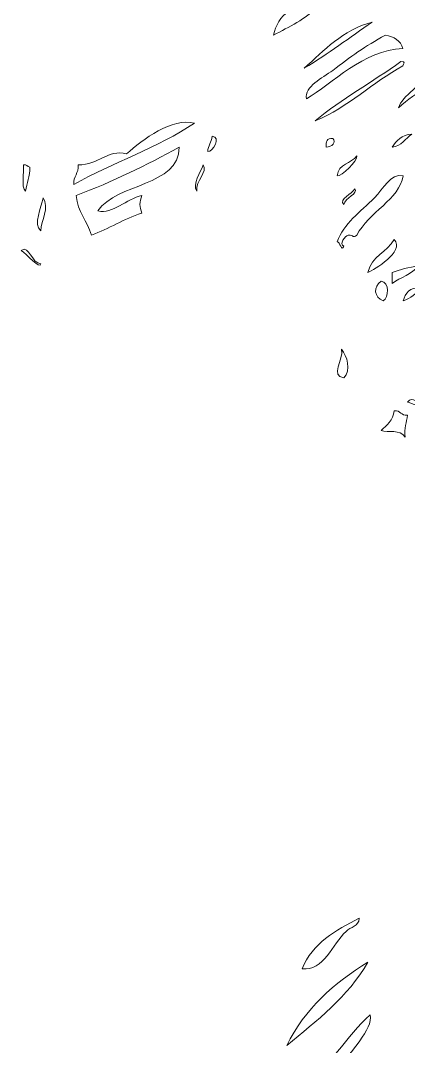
# Model space of a CAD drawing. Header units: inches. Extents: x 0.62 to 5.37, y -5.79 to -0.4.
# Drawn here: x 3.981 to 4.198, y -3.912 to -3.34 of the extents above; entities that cross this region are included whole.
import ezdxf

# ---------------------------------------------------------------- set-up
doc = ezdxf.new("R2010")
doc.units = ezdxf.units.IN
doc.header["$MEASUREMENT"] = 0
doc.layers.add('Layer 1', color=7, linetype='Continuous')

# ---------------------------------------------------------------- blocks, each defined once
blk = doc.blocks.new('block 88')
at = {"layer": 'Layer 1', "lineweight": 0}
blk.add_open_spline([(4.16295, -3.84794), (4.16534, -3.84544), (4.17018, -3.84536), (4.1703, -3.84059), (4.15709, -3.84739), (4.14413, -3.85446), (4.13844, -3.86877), (4.15035, -3.87034), (4.15558, -3.85496), (4.16295, -3.84794)], degree=3, knots=[0, 0, 0, 0, 1, 1, 1, 2, 2, 2, 3, 3, 3, 3], dxfattribs=at)
blk = doc.blocks.new('block 90')
at = {"layer": 'Layer 1', "lineweight": 0}
blk.add_open_spline([(4.1752, -3.86509), (4.1562, -3.87674), (4.13991, -3.89107), (4.12987, -3.91166), (4.14658, -3.89773), (4.164, -3.88452), (4.1752, -3.86509)], degree=3, knots=[0, 0, 0, 0, 1, 1, 1, 2, 2, 2, 2], dxfattribs=at)
blk = doc.blocks.new('block 93')
at = {"layer": 'Layer 1', "lineweight": 0}
blk.add_open_spline([(4.11884, -3.95087), (4.12409, -3.95461), (4.12671, -3.947), (4.13232, -3.9472), (4.13161, -3.95027), (4.12579, -3.95527), (4.1311, -3.957), (4.14133, -3.93864), (4.16264, -3.93136), (4.17888, -3.91901), (4.16954, -3.91784), (4.16606, -3.92254), (4.15928, -3.92392), (4.16483, -3.91535), (4.17836, -3.90246), (4.17642, -3.8945), (4.16339, -3.90588), (4.15294, -3.92436), (4.13967, -3.93495), (4.13276, -3.94044), (4.12251, -3.94141), (4.11884, -3.95087)], degree=3, knots=[0, 0, 0, 0, 1, 1, 1, 2, 2, 2, 3, 3, 3, 4, 4, 4, 5, 5, 5, 6, 6, 6, 7, 7, 7, 7], dxfattribs=at)
blk = doc.blocks.new('block 298')
at = {"layer": 'Layer 1', "lineweight": 0}
blk.add_open_spline([(4.12245, -3.34799), (4.13118, -3.34324), (4.14047, -3.33905), (4.14696, -3.33206), (4.1344, -3.32889), (4.12463, -3.33692), (4.12245, -3.34799)], degree=3, knots=[0, 0, 0, 0, 1, 1, 1, 2, 2, 2, 2], dxfattribs=at)
blk = doc.blocks.new('block 303')
at = {"layer": 'Layer 1', "lineweight": 0}
blk.add_open_spline([(4.13961, -3.36637), (4.15292, -3.35845), (4.16495, -3.34924), (4.1776, -3.34064), (4.16094, -3.34522), (4.15085, -3.35636), (4.13961, -3.36637)], degree=3, knots=[0, 0, 0, 0, 1, 1, 1, 2, 2, 2, 2], dxfattribs=at)
blk = doc.blocks.new('block 307')
at = {"layer": 'Layer 1', "lineweight": 0}
blk.add_open_spline([(4.18495, -3.34798), (4.1735, -3.35409), (4.16533, -3.3602), (4.15554, -3.36759), (4.14979, -3.37193), (4.13955, -3.37655), (4.14084, -3.38353), (4.15501, -3.37492), (4.17267, -3.3565), (4.19475, -3.35533), (4.19327, -3.3511), (4.18994, -3.3487), (4.18495, -3.34798)], degree=3, knots=[0, 0, 0, 0, 1, 1, 1, 2, 2, 2, 3, 3, 3, 4, 4, 4, 4], dxfattribs=at)
blk = doc.blocks.new('block 312')
at = {"layer": 'Layer 1', "lineweight": 0}
blk.add_open_spline([(4.19475, -3.36514), (4.19502, -3.3636), (4.19666, -3.36264), (4.19352, -3.36269), (4.17794, -3.37406), (4.16037, -3.38345), (4.14574, -3.39578), (4.16452, -3.38801), (4.17751, -3.37444), (4.19475, -3.36514)], degree=3, knots=[0, 0, 0, 0, 1, 1, 1, 2, 2, 2, 3, 3, 3, 3], dxfattribs=at)
blk = doc.blocks.new('block 324')
at = {"layer": 'Layer 1', "lineweight": 0}
blk.add_open_spline([(4.04036, -3.41417), (4.02976, -3.41144), (4.02502, -3.42049), (4.0134, -3.4203), (4.01378, -3.42517), (4.01058, -3.42646), (4.01095, -3.43133), (4.03255, -3.41902), (4.05817, -3.41074), (4.07835, -3.39701), (4.06593, -3.39395), (4.04948, -3.40598), (4.04036, -3.41417)], degree=3, knots=[0, 0, 0, 0, 1, 1, 1, 2, 2, 2, 3, 3, 3, 4, 4, 4, 4], dxfattribs=at)
blk = doc.blocks.new('block 328')
at = {"layer": 'Layer 1', "lineweight": 0}
blk.add_open_spline([(4.18863, -3.41047), (4.19414, -3.40985), (4.19605, -3.40563), (4.19966, -3.40312), (4.19399, -3.40358), (4.19123, -3.40695), (4.18863, -3.41047)], degree=3, knots=[0, 0, 0, 0, 1, 1, 1, 2, 2, 2, 2], dxfattribs=at)
blk = doc.blocks.new('block 329')
at = {"layer": 'Layer 1', "lineweight": 0}
blk.add_open_spline([(4.08569, -3.41294), (4.08875, -3.41315), (4.09339, -3.40459), (4.08815, -3.40436), (4.08794, -3.40783), (4.0859, -3.40947), (4.08569, -3.41294)], degree=3, knots=[0, 0, 0, 0, 1, 1, 1, 2, 2, 2, 2], dxfattribs=at)
blk = doc.blocks.new('block 330')
at = {"layer": 'Layer 1', "lineweight": 0}
blk.add_open_spline([(4.15187, -3.41048), (4.15517, -3.4104), (4.15776, -3.40768), (4.15555, -3.40558), (4.15232, -3.4052), (4.15152, -3.40728), (4.15187, -3.41048)], degree=3, knots=[0, 0, 0, 0, 1, 1, 1, 2, 2, 2, 2], dxfattribs=at)
blk = doc.blocks.new('block 331')
at = {"layer": 'Layer 1', "lineweight": 0}
blk.add_open_spline([(4.01218, -3.43746), (4.01315, -3.4467), (4.01853, -3.45152), (4.02076, -3.45951), (4.03074, -3.45601), (4.03861, -3.45039), (4.04895, -3.44725), (4.04754, -3.44381), (4.04754, -3.44088), (4.04895, -3.43745), (4.04041, -3.43915), (4.03259, -3.44805), (4.02444, -3.44602), (4.03478, -3.43023), (4.06974, -3.43252), (4.06977, -3.41049), (4.05148, -3.42038), (4.03267, -3.42975), (4.01218, -3.43746)], degree=3, knots=[0, 0, 0, 0, 1, 1, 1, 2, 2, 2, 3, 3, 3, 4, 4, 4, 5, 5, 5, 6, 6, 6, 6], dxfattribs=at)
blk = doc.blocks.new('block 334')
at = {"layer": 'Layer 1', "lineweight": 0}
blk.add_open_spline([(3.984, -3.435), (3.9848, -3.4305), (3.98637, -3.42677), (3.98645, -3.42154), (3.98488, -3.42146), (3.98475, -3.41996), (3.98277, -3.4203), (3.98355, -3.42483), (3.98118, -3.43251), (3.984, -3.435)], degree=3, knots=[0, 0, 0, 0, 1, 1, 1, 2, 2, 2, 3, 3, 3, 3], dxfattribs=at)
blk = doc.blocks.new('block 337')
at = {"layer": 'Layer 1', "lineweight": 0}
blk.add_open_spline([(3.99258, -3.45706), (3.99264, -3.45137), (3.99759, -3.44414), (3.99379, -3.43868), (3.99295, -3.44423), (3.98797, -3.45357), (3.99258, -3.45706)], degree=3, knots=[0, 0, 0, 0, 1, 1, 1, 2, 2, 2, 2], dxfattribs=at)
blk = doc.blocks.new('block 343')
at = {"layer": 'Layer 1', "lineweight": 0}
blk.add_open_spline([(4.17516, -3.48031), (4.1784, -3.4787), (4.19604, -3.46904), (4.18986, -3.46194), (4.186, -3.46911), (4.17702, -3.47115), (4.17516, -3.48031)], degree=3, knots=[0, 0, 0, 0, 1, 1, 1, 2, 2, 2, 2], dxfattribs=at)
blk = doc.blocks.new('block 348')
at = {"layer": 'Layer 1', "lineweight": 0}
blk.add_open_spline([(4.18864, -3.48031), (4.18864, -3.48237), (4.18864, -3.48441), (4.18864, -3.48645), (4.1934, -3.48303), (4.19989, -3.48136), (4.20335, -3.47664), (4.19799, -3.47742), (4.19313, -3.47868), (4.18864, -3.48031)], degree=3, knots=[0, 0, 0, 0, 1, 1, 1, 2, 2, 2, 3, 3, 3, 3], dxfattribs=at)
blk = doc.blocks.new('block 352')
at = {"layer": 'Layer 1', "lineweight": 0}
blk.add_open_spline([(4.18374, -3.49625), (4.18683, -3.49433), (4.18734, -3.48587), (4.18251, -3.48522), (4.17806, -3.48826), (4.17851, -3.49408), (4.18374, -3.49625)], degree=3, knots=[0, 0, 0, 0, 1, 1, 1, 2, 2, 2, 2], dxfattribs=at)
blk = doc.blocks.new('block 355')
at = {"layer": 'Layer 1', "lineweight": 0}
blk.add_open_spline([(4.19477, -3.49625), (4.199, -3.49476), (4.20216, -3.4922), (4.20457, -3.4889), (4.19843, -3.48848), (4.19618, -3.49194), (4.19477, -3.49625)], degree=3, knots=[0, 0, 0, 0, 1, 1, 1, 2, 2, 2, 2], dxfattribs=at)
blk = doc.blocks.new('block 370')
at = {"layer": 'Layer 1', "lineweight": 0}
blk.add_open_spline([(4.16168, -3.53914), (4.16608, -3.53513), (4.16345, -3.52672), (4.16047, -3.52322), (4.16175, -3.52911), (4.15385, -3.538), (4.16168, -3.53914)], degree=3, knots=[0, 0, 0, 0, 1, 1, 1, 2, 2, 2, 2], dxfattribs=at)
blk = doc.blocks.new('block 385')
at = {"layer": 'Layer 1', "lineweight": 0}
blk.add_open_spline([(4.20703, -3.55384), (4.20371, -3.5542), (4.20002, -3.54872), (4.19722, -3.55261), (4.19974, -3.55307), (4.20525, -3.55671), (4.20703, -3.55384)], degree=3, knots=[0, 0, 0, 0, 1, 1, 1, 2, 2, 2, 2], dxfattribs=at)
blk = doc.blocks.new('block 386')
at = {"layer": 'Layer 1', "lineweight": 0}
blk.add_open_spline([(4.18252, -3.56855), (4.18641, -3.56977), (4.19298, -3.56764), (4.196, -3.57222), (4.19528, -3.56702), (4.19688, -3.56412), (4.19722, -3.55997), (4.19364, -3.5603), (4.19346, -3.5572), (4.18987, -3.55752), (4.18914, -3.56292), (4.1857, -3.56562), (4.18252, -3.56855)], degree=3, knots=[0, 0, 0, 0, 1, 1, 1, 2, 2, 2, 3, 3, 3, 4, 4, 4, 4], dxfattribs=at)
blk = doc.blocks.new('block 714')
at = {"layer": 'Layer 1', "lineweight": 0}
blk.add_open_spline([(4.1923, -3.38842), (4.19722, -3.38395), (4.2025, -3.37983), (4.20946, -3.37738), (4.21388, -3.37665), (4.21307, -3.38113), (4.21682, -3.38107), (4.2173, -3.37788), (4.22047, -3.37737), (4.22049, -3.37371), (4.21591, -3.37297), (4.21549, -3.36808), (4.21068, -3.36758), (4.20588, -3.37505), (4.19405, -3.38199), (4.1923, -3.38842)], degree=3, knots=[0, 0, 0, 0, 1, 1, 1, 2, 2, 2, 3, 3, 3, 4, 4, 4, 5, 5, 5, 5], dxfattribs=at)
blk = doc.blocks.new('block 721')
at = {"layer": 'Layer 1', "lineweight": 0}
blk.add_open_spline([(4.158, -3.4264), (4.16037, -3.42708), (4.1697, -3.41776), (4.16902, -3.41537), (4.16595, -3.41965), (4.15859, -3.41965), (4.158, -3.4264)], degree=3, knots=[0, 0, 0, 0, 1, 1, 1, 2, 2, 2, 2], dxfattribs=at)
blk = doc.blocks.new('block 722')
at = {"layer": 'Layer 1', "lineweight": 0}
blk.add_open_spline([(4.07958, -3.43499), (4.07904, -3.42912), (4.08581, -3.42414), (4.08325, -3.42029), (4.08193, -3.42432), (4.07691, -3.43105), (4.07958, -3.43499)], degree=3, knots=[0, 0, 0, 0, 1, 1, 1, 2, 2, 2, 2], dxfattribs=at)
blk = doc.blocks.new('block 723')
at = {"layer": 'Layer 1', "lineweight": 0}
blk.add_open_spline([(4.17883, -3.43866), (4.17097, -3.44653), (4.16162, -3.45315), (4.158, -3.46317), (4.15966, -3.46296), (4.16045, -3.46941), (4.16168, -3.46562), (4.15886, -3.46465), (4.16232, -3.45986), (4.16413, -3.45949), (4.16747, -3.45938), (4.1666, -3.46154), (4.16903, -3.45949), (4.17532, -3.44694), (4.193, -3.43943), (4.19476, -3.4264), (4.18789, -3.42504), (4.1838, -3.43369), (4.17883, -3.43866)], degree=3, knots=[0, 0, 0, 0, 1, 1, 1, 2, 2, 2, 3, 3, 3, 4, 4, 4, 5, 5, 5, 6, 6, 6, 6], dxfattribs=at)
blk = doc.blocks.new('block 724')
at = {"layer": 'Layer 1', "lineweight": 0}
blk.add_open_spline([(4.16167, -3.44234), (4.16244, -3.43896), (4.17006, -3.4361), (4.1678, -3.43376), (4.16641, -3.43652), (4.15879, -3.43937), (4.16167, -3.44234)], degree=3, knots=[0, 0, 0, 0, 1, 1, 1, 2, 2, 2, 2], dxfattribs=at)
blk = doc.blocks.new('block 728')
at = {"layer": 'Layer 1', "lineweight": 0}
blk.add_open_spline([(3.99258, -3.47544), (3.98725, -3.47542), (3.9862, -3.46472), (3.98155, -3.46809), (3.9845, -3.47002), (3.99226, -3.47887), (3.99258, -3.47544)], degree=3, knots=[0, 0, 0, 0, 1, 1, 1, 2, 2, 2, 2], dxfattribs=at)
blk = doc.blocks.new('block 25')
at = {"layer": 'Layer 1'}
for name in ['block 298', 'block 303', 'block 307', 'block 312', 'block 714', 'block 324', 'block 329', 'block 330', 'block 328', 'block 331', 'block 721', 'block 334', 'block 722', 'block 723', 'block 724', 'block 337', 'block 343', 'block 728', 'block 348', 'block 352', 'block 355', 'block 370', 'block 385', 'block 386', 'block 88', 'block 90', 'block 93']:
    blk.add_blockref(name, (0, 0), dxfattribs=at)

msp = doc.modelspace()

# ---------------------------------------------------------------- block references
at = {"layer": 'Layer 1'}
msp.add_blockref('block 25', (0, 0), dxfattribs=at)

doc.saveas('drawing.dxf')
